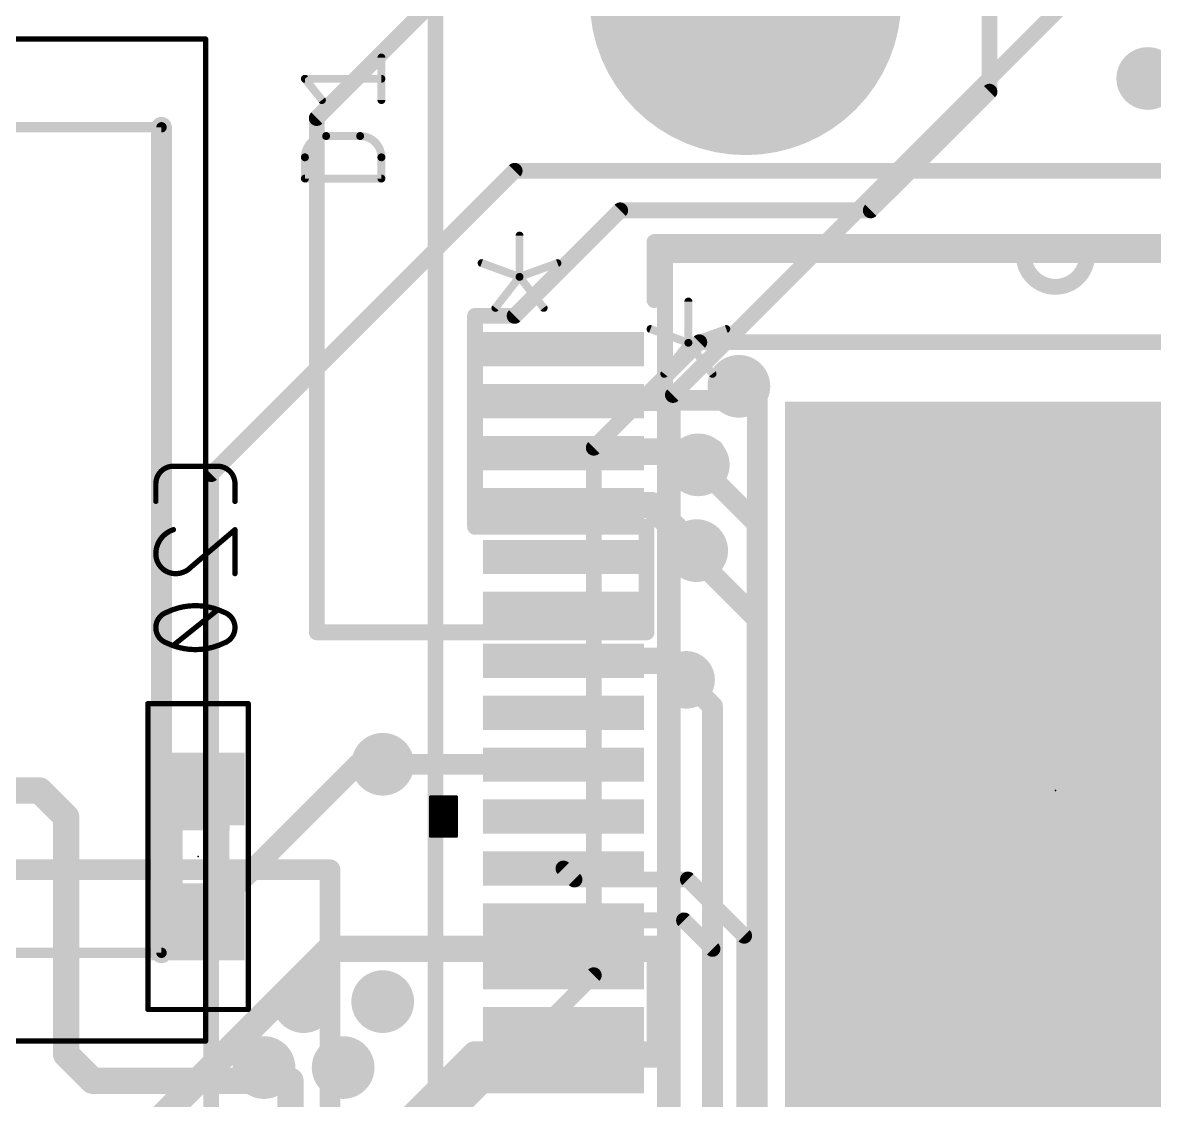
# Model space of a CAD drawing. Extents: x -2.4 to 71.8, y -0.8 to 95.3.
# Drawn here: x 6.82 to 17.72, y 28.39 to 38.77 of the extents above; entities that cross this region are included whole.
import ezdxf

# ---------------------------------------------------------------- set-up
doc = ezdxf.new("R2010")
doc.units = 0
for name, color, linetype in [('1', 12, 'CONTINUOUS'), ('15', 30, 'CONTINUOUS'), ('16', 132, 'CONTINUOUS'), ('17', 110, 'CONTINUOUS'), ('18', 110, 'CONTINUOUS'), ('2', 41, 'CONTINUOUS'), ('21', 253, 'CONTINUOUS'), ('23', 53, 'CONTINUOUS'), ('24', 53, 'CONTINUOUS'), ('25', 253, 'CONTINUOUS'), ('26', 253, 'CONTINUOUS'), ('40', 132, 'CONTINUOUS'), ('51', 253, 'CONTINUOUS'), ('52', 253, 'CONTINUOUS')]:
    doc.layers.add(name, color=color, linetype=linetype)

# ---------------------------------------------------------------- blocks, each defined once
blk = doc.blocks.new('RECT')
blk.add_solid([(-0.5, -0.5), (0.5, -0.5), (-0.5, 0.5), (0.5, 0.5)])
blk = doc.blocks.new('ROUNDP')
at = {"const_width": 0.5}
blk.add_lwpolyline([(0, -0.25, 1), (0, 0.25, 1), (0, -0.25)], format="xyb", dxfattribs=at)
blk = doc.blocks.new('ROUNDV')
at = {"const_width": 0.5}
blk.add_lwpolyline([(0, -0.25, 1), (0, 0.25, 1), (0, -0.25)], format="xyb", dxfattribs=at)

msp = doc.modelspace()

# ---------------------------------------------------------------- linework, layer by layer
at = {"layer": '1'}
for points, const_width in [([(9.652, 37.846), (12.954, 41.148)], 0.1524), ([(16.129, 39.878), (16.129, 38.1)], 0.1524), ([(16.129, 38.1), (14.986, 36.957)], 0.1524), ([(9.652, 32.893), (9.652, 37.846)], 0.1524), ([(12.573, 36.957), (11.557, 35.941)], 0.1524), ([(14.986, 36.957), (12.573, 36.957)], 0.1524), ([(11.557, 35.941), (11.176, 35.941)], 0.1524), ([(11.176, 35.941), (11.176, 33.909)], 0.1524), ([(13.589, 35.1358), (13.716, 35.2628)], 0.2), ([(12.0269, 35.119), (12.0314, 35.1235)], 0.254), ([(12.0314, 35.1235), (13.5894, 35.1278)], 0.2), ([(13.5894, 35.1278), (13.589, 35.1358)], 0.2), ([(12.69, 34.6333), (12.7043, 34.619)], 0.254), ([(13.452, 34.6333), (12.69, 34.6333)], 0.254), ([(13.452, 34.6333), (13.325, 34.5063)], 0.254), ([(12.0269, 34.619), (12.7043, 34.619)], 0.254), ([(12.0269, 34.119), (12.871, 34.119)], 0.254), ([(13.3096, 33.6804), (12.871, 34.119)], 0.254), ([(11.176, 33.909), (12.827, 33.909)], 0.1524), ([(12.827, 33.909), (12.827, 32.893)], 0.1524), ([(12.827, 32.893), (9.652, 32.893)], 0.1524), ([(12.0269, 32.619), (13.0248, 32.619)], 0.254), ([(13.0248, 32.619), (13.208, 32.4358)], 0.254), ([(10.287, 31.623), (12.0229, 31.623)], 0.2), ([(12.0229, 31.623), (12.0269, 31.619)], 0.2), ([(6.985, 31.369), (3.556, 31.369)], 0.254), ([(7.239, 31.115), (6.985, 31.369)], 0.254), ([(7.239, 28.829), (7.239, 31.115)], 0.254), ([(12.0269, 30.619), (12.1331, 30.5128)], 0.1524), ([(12.1331, 30.5128), (13.2254, 30.5128)], 0.1524), ([(13.2254, 30.5128), (13.7671, 29.9711)], 0.1524), ([(12.0269, 30.119), (13.188, 30.119)], 0.1524), ([(13.188, 30.119), (13.4622, 29.8448)], 0.1524), ([(9.779, 29.845), (7.112, 27.178)], 0.254), ([(12.954, 29.845), (9.779, 29.845)], 0.254), ([(12.954, 28.829), (12.954, 29.845)], 0.254), ([(13.7671, 29.9711), (13.7671, 26.2379)], 0.1524), ([(13.4622, 29.8448), (13.4622, 26.0096)], 0.1524), ([(7.493, 28.575), (7.239, 28.829)], 0.254), ([(9.525, 27.178), (11.176, 28.829)], 0.254), ([(11.176, 28.829), (12.954, 28.829)], 0.254), ([(9.398, 28.575), (7.493, 28.575)], 0.254), ([(9.398, 25.019), (9.398, 28.575)], 0.254), ([(10.3562, 27.8708), (11.1045, 28.619)], 0.2), ([(11.1045, 28.619), (12.0269, 28.619)], 0.2)]:
    msp.add_lwpolyline(points, dxfattribs=dict(at, const_width=const_width))
for points, const_width in [([(16.0909, 38.1, 1), (16.1671, 38.1)], 0.0762), ([(16.1559, 38.0731, 1), (16.1021, 38.1269)], 0.0762), ([(9.6901, 37.846, 1), (9.6139, 37.846)], 0.0762), ([(9.6251, 37.8729, 1), (9.6789, 37.8191)], 0.0762), ([(12.573, 36.9951, 1), (12.573, 36.9189)], 0.0762), ([(12.5999, 36.9301, 1), (12.5461, 36.9839)], 0.0762), ([(14.9591, 36.9839, 1), (15.0129, 36.9301)], 0.0762), ([(14.986, 36.9189, 1), (14.986, 36.9951)], 0.0762), ([(11.176, 35.9791, 1), (11.176, 35.9029)], 0.0762), ([(11.2141, 35.941, 1), (11.1379, 35.941)], 0.0762), ([(11.5301, 35.9679, 1), (11.5839, 35.9141)], 0.0762), ([(11.557, 35.9029, 1), (11.557, 35.9791)], 0.0762), ([(13.7514, 35.2274, 1), (13.6806, 35.2981)], 0.1), ([(11.982, 35.1639, 1), (12.0718, 35.0741)], 0.127), ([(12.0763, 35.0786, 1), (11.9865, 35.1684)], 0.127), ([(12.0312, 35.1735, 1), (12.0315, 35.0735)], 0.1), ([(13.6389, 35.1385, 1), (13.5391, 35.133)], 0.1), ([(13.5536, 35.1711, 1), (13.6244, 35.1004)], 0.1), ([(13.5896, 35.0778, 1), (13.5893, 35.1778)], 0.1), ([(13.5395, 35.1251, 1), (13.6394, 35.1306)], 0.1), ([(12.7349, 34.6782, 1), (12.6451, 34.5884)], 0.127), ([(12.69, 34.6968, 1), (12.69, 34.5698)], 0.127), ([(13.4969, 34.5884, 1), (13.4071, 34.6782)], 0.127), ([(13.452, 34.5698, 1), (13.452, 34.6968)], 0.127), ([(12.0269, 34.6825, 1), (12.0269, 34.5555)], 0.127), ([(12.6594, 34.5741, 1), (12.7492, 34.6639)], 0.127), ([(12.7043, 34.5555, 1), (12.7043, 34.6825)], 0.127), ([(13.2801, 34.5512, 1), (13.3699, 34.4614)], 0.127), ([(12.0269, 34.1825, 1), (12.0269, 34.0555)], 0.127), ([(12.9159, 34.1639, 1), (12.8261, 34.0741)], 0.127), ([(12.871, 34.0555, 1), (12.871, 34.1825)], 0.127), ([(11.176, 33.9471, 1), (11.176, 33.8709)], 0.0762), ([(11.1379, 33.909, 1), (11.2141, 33.909)], 0.0762), ([(12.8651, 33.909, 1), (12.7889, 33.909)], 0.0762), ([(12.827, 33.8709, 1), (12.827, 33.9471)], 0.0762), ([(13.2647, 33.6355, 1), (13.3545, 33.7253)], 0.127), ([(9.652, 32.9311, 1), (9.652, 32.8549)], 0.0762), ([(9.6139, 32.893, 1), (9.6901, 32.893)], 0.0762), ([(12.7889, 32.893, 1), (12.8651, 32.893)], 0.0762), ([(12.827, 32.8549, 1), (12.827, 32.9311)], 0.0762), ([(12.0269, 32.6825, 1), (12.0269, 32.5555)], 0.127), ([(13.0697, 32.6639, 1), (12.9799, 32.5741)], 0.127), ([(13.0248, 32.5555, 1), (13.0248, 32.6825)], 0.127), ([(13.1631, 32.3909, 1), (13.2529, 32.4807)], 0.127), ([(10.287, 31.673, 1), (10.287, 31.573)], 0.1), ([(12.0583, 31.6584, 1), (11.9875, 31.5876)], 0.1), ([(12.0229, 31.573, 1), (12.0229, 31.673)], 0.1), ([(11.9915, 31.5836, 1), (12.0623, 31.6544)], 0.1), ([(7.0299, 31.4139, 1), (6.9401, 31.3241)], 0.127), ([(6.985, 31.3055, 1), (6.985, 31.4325)], 0.127), ([(7.3025, 31.115, 1), (7.1755, 31.115)], 0.127), ([(7.1941, 31.0701, 1), (7.2839, 31.1599)], 0.127), ([(12.0538, 30.6459, 1), (12, 30.5921)], 0.0762), ([(12.1331, 30.5509, 1), (12.1331, 30.4747)], 0.0762), ([(12.1062, 30.4859, 1), (12.16, 30.5397)], 0.0762), ([(13.2523, 30.5397, 1), (13.1985, 30.4859)], 0.0762), ([(13.2254, 30.4747, 1), (13.2254, 30.5509)], 0.0762), ([(12.0269, 30.1571, 1), (12.0269, 30.0809)], 0.0762), ([(13.2149, 30.1459, 1), (13.1611, 30.0921)], 0.0762), ([(13.188, 30.0809, 1), (13.188, 30.1571)], 0.0762), ([(9.779, 29.9085, 1), (9.779, 29.7815)], 0.127), ([(9.8239, 29.8001, 1), (9.7341, 29.8899)], 0.127), ([(13.0175, 29.845, 1), (12.8905, 29.845)], 0.127), ([(12.954, 29.7815, 1), (12.954, 29.9085)], 0.127), ([(13.8052, 29.9711, 1), (13.729, 29.9711)], 0.0762), ([(13.7402, 29.9442, 1), (13.794, 29.998)], 0.0762), ([(13.5003, 29.8448, 1), (13.4241, 29.8448)], 0.0762), ([(13.4353, 29.8179, 1), (13.4891, 29.8717)], 0.0762), ([(7.2839, 28.8739, 1), (7.1941, 28.7841)], 0.127), ([(7.1755, 28.829, 1), (7.3025, 28.829)], 0.127), ([(11.176, 28.8925, 1), (11.176, 28.7655)], 0.127), ([(11.2209, 28.7841, 1), (11.1311, 28.8739)], 0.127), ([(12.8905, 28.829, 1), (13.0175, 28.829)], 0.127), ([(12.954, 28.7655, 1), (12.954, 28.8925)], 0.127), ([(7.493, 28.6385, 1), (7.493, 28.5115)], 0.127), ([(7.4481, 28.5301, 1), (7.5379, 28.6199)], 0.127), ([(9.4615, 28.575, 1), (9.3345, 28.575)], 0.127), ([(9.398, 28.5115, 1), (9.398, 28.6385)], 0.127), ([(11.1045, 28.669, 1), (11.1045, 28.569)], 0.1), ([(11.1398, 28.5836, 1), (11.0691, 28.6544)], 0.1), ([(12.0269, 28.569, 1), (12.0269, 28.669)], 0.1)]:
    msp.add_lwpolyline(points, format="xyb", dxfattribs=dict(at, const_width=const_width))
at = {"layer": '15'}
for points, const_width in [([(11.557, 37.338), (8.636, 34.417)], 0.1524), ([(25.4, 37.338), (11.557, 37.338)], 0.1524), ([(12.319, 34.671), (13.335, 35.687)], 0.1524), ([(13.335, 35.687), (19.05, 35.687)], 0.1524), ([(13.7906, 35.1881), (13.716, 35.2628)], 0.2), ([(13.8938, 35.1881), (13.7906, 35.1881)], 0.2), ([(13.8938, 35.1881), (13.8938, 27.4828)], 0.2), ([(12.319, 29.591), (12.319, 34.671)], 0.1524), ([(8.636, 34.417), (8.636, 27.051)], 0.1524), ([(9.779, 27.051), (12.319, 29.591)], 0.1524)]:
    msp.add_lwpolyline(points, dxfattribs=dict(at, const_width=const_width))
for points, const_width in [([(11.557, 37.3761, 1), (11.557, 37.2999)], 0.0762), ([(11.5839, 37.3111, 1), (11.5301, 37.3649)], 0.0762), ([(13.335, 35.7251, 1), (13.335, 35.6489)], 0.0762), ([(13.3619, 35.6601, 1), (13.3081, 35.7139)], 0.0762), ([(13.7514, 35.2981, 1), (13.6806, 35.2274)], 0.1), ([(13.7906, 35.2381, 1), (13.7906, 35.1381)], 0.1), ([(13.7553, 35.1528, 1), (13.826, 35.2235)], 0.1), ([(13.9438, 35.1881, 1), (13.8438, 35.1881)], 0.1), ([(13.8938, 35.1381, 1), (13.8938, 35.2381)], 0.1), ([(12.3571, 34.671, 1), (12.2809, 34.671)], 0.0762), ([(12.2921, 34.6979, 1), (12.3459, 34.6441)], 0.0762), ([(8.6741, 34.417, 1), (8.5979, 34.417)], 0.0762), ([(8.6091, 34.4439, 1), (8.6629, 34.3901)], 0.0762), ([(12.3459, 29.5641, 1), (12.2921, 29.6179)], 0.0762), ([(12.2809, 29.591, 1), (12.3571, 29.591)], 0.0762)]:
    msp.add_lwpolyline(points, format="xyb", dxfattribs=dict(at, const_width=const_width))
at = {"layer": '16', "const_width": 0.2}
for points in [[(13.3096, 33.6804), (13.3096, 33.6038)], [(13.8915, 33.0219), (13.3096, 33.6038)], [(13.8915, 33.0219), (13.8915, 27.477)], [(13.208, 32.4358), (13.462, 32.1818)], [(13.462, 32.1818), (13.462, 27.178)], [(8.509, 30.084), (10.048, 31.623)], [(10.048, 31.623), (10.287, 31.623)], [(9.779, 30.607), (6.604, 30.607)], [(9.779, 22.987), (9.779, 30.607)]]:
    msp.add_lwpolyline(points, dxfattribs=at)
at = {"layer": '16', "const_width": 0.1}
for points in [[(13.3596, 33.6804, 1), (13.2596, 33.6804)], [(13.345, 33.6392, 1), (13.2742, 33.5685)], [(13.2596, 33.6038, 1), (13.3596, 33.6038)], [(13.9415, 33.0219, 1), (13.8415, 33.0219)], [(13.8561, 32.9866, 1), (13.9269, 33.0573)], [(13.2434, 32.4712, 1), (13.1726, 32.4004)], [(13.512, 32.1818, 1), (13.412, 32.1818)], [(13.4266, 32.1464, 1), (13.4974, 32.2172)], [(10.048, 31.673, 1), (10.048, 31.573)], [(10.0834, 31.5876, 1), (10.0126, 31.6584)], [(10.287, 31.573, 1), (10.287, 31.673)], [(9.829, 30.607, 1), (9.729, 30.607)], [(9.779, 30.557, 1), (9.779, 30.657)], [(8.4736, 30.1194, 1), (8.5444, 30.0486)]]:
    msp.add_lwpolyline(points, format="xyb", dxfattribs=at)
at = {"layer": '2'}
for points, const_width in [([(10.795, 25.273), (10.795, 46.228)], 0.1524), ([(17.145, 39.243), (13.081, 35.179)], 0.1524), ([(13.081, 35.179), (13.081, 25.273)], 0.1524), ([(13.325, 34.5063), (13.8915, 33.9398)], 0.2), ([(13.8915, 33.9398), (13.8915, 27.4851)], 0.2)]:
    msp.add_lwpolyline(points, dxfattribs=dict(at, const_width=const_width))
for points, const_width in [([(13.1191, 35.179, 1), (13.0429, 35.179)], 0.0762), ([(13.0541, 35.2059, 1), (13.1079, 35.1521)], 0.0762), ([(13.3604, 34.5416, 1), (13.2896, 34.4709)], 0.1), ([(13.9415, 33.9398, 1), (13.8415, 33.9398)], 0.1), ([(13.8561, 33.9044, 1), (13.9269, 33.9751)], 0.1)]:
    msp.add_lwpolyline(points, format="xyb", dxfattribs=dict(at, const_width=const_width))
at = {"layer": '21'}
for points, const_width in [([(8.157, 29.807), (8.157, 37.757)], 0.2), ([(11.6043, 36.7143), (11.6043, 36.3164)], 0.0762), ([(20.6248, 36.6522), (12.9032, 36.6522)], 0.1524), ([(12.9032, 36.6522), (12.9032, 36.0934)], 0.1524), ([(11.6043, 36.3164), (11.2395, 36.449)], 0.0762), ([(11.6043, 36.3164), (11.969, 36.449)], 0.0762), ([(11.3721, 36.0179), (11.6043, 36.3164)], 0.0762), ([(11.6043, 36.3164), (11.8364, 36.0179)], 0.0762), ([(10.7442, 31.3095), (10.7442, 30.9285)], 0.0254), ([(10.9982, 31.3095), (10.7442, 31.3095)], 0.0254), ([(10.7442, 31.2928), (10.9982, 31.2928)], 0.0254), ([(10.7442, 31.2674), (10.9982, 31.2674)], 0.0254), ([(10.9982, 30.9285), (10.9982, 31.3095)], 0.0254), ([(10.7442, 31.242), (10.9982, 31.242)], 0.0254), ([(10.7442, 31.2166), (10.9982, 31.2166)], 0.0254), ([(10.7442, 31.1912), (10.9982, 31.1912)], 0.0254), ([(10.7442, 31.1658), (10.9982, 31.1658)], 0.0254), ([(10.7442, 31.1404), (10.9982, 31.1404)], 0.0254), ([(10.7442, 31.115), (10.9982, 31.115)], 0.0254), ([(10.7442, 31.0896), (10.9982, 31.0896)], 0.0254), ([(10.7442, 31.0642), (10.9982, 31.0642)], 0.0254), ([(10.7442, 31.0388), (10.9982, 31.0388)], 0.0254), ([(10.7442, 31.0134), (10.9982, 31.0134)], 0.0254), ([(10.7442, 30.988), (10.9982, 30.988)], 0.0254), ([(10.7442, 30.9626), (10.9982, 30.9626)], 0.0254), ([(10.7442, 30.9372), (10.9982, 30.9372)], 0.0254), ([(10.7442, 30.9285), (10.9982, 30.9285)], 0.0254)]:
    msp.add_lwpolyline(points, dxfattribs=dict(at, const_width=const_width))
for points, const_width in [([(8.207, 37.757, 1), (8.107, 37.757)], 0.1), ([(11.6233, 36.7143, 1), (11.5852, 36.7143)], 0.0381), ([(12.9032, 36.6903, 1), (12.9032, 36.6141)], 0.0762), ([(12.9413, 36.6522, 1), (12.8651, 36.6522)], 0.0762), ([(11.246, 36.4669, 1), (11.233, 36.4311)], 0.0381), ([(11.9756, 36.4311, 1), (11.9625, 36.4669)], 0.0381), ([(11.6193, 36.328, 1), (11.5892, 36.3047)], 0.0381), ([(11.5978, 36.3343, 1), (11.6108, 36.2985)], 0.0381), ([(11.5852, 36.3164, 1), (11.6233, 36.3164)], 0.0381), ([(11.6193, 36.3047, 1), (11.5892, 36.328)], 0.0381), ([(11.5978, 36.2985, 1), (11.6108, 36.3343)], 0.0381), ([(12.8651, 36.0934, 1), (12.9413, 36.0934)], 0.0762), ([(11.3571, 36.0296, 1), (11.3872, 36.0062)], 0.0381), ([(11.8214, 36.0062, 1), (11.8514, 36.0296)], 0.0381), ([(10.7442, 31.3159, 1), (10.7442, 31.3031)], 0.0127), ([(10.7442, 31.2992, 1), (10.7442, 31.2864)], 0.0127), ([(10.7442, 31.2738, 1), (10.7442, 31.2611)], 0.0127), ([(10.7506, 31.3095, 1), (10.7379, 31.3095)], 0.0127), ([(11.0046, 31.3095, 1), (10.9919, 31.3095)], 0.0127), ([(10.9982, 31.3031, 1), (10.9982, 31.3159)], 0.0127), ([(10.9982, 31.2864, 1), (10.9982, 31.2992)], 0.0127), ([(10.9982, 31.2611, 1), (10.9982, 31.2738)], 0.0127), ([(10.7442, 31.2484, 1), (10.7442, 31.2356)], 0.0127), ([(10.7442, 31.223, 1), (10.7442, 31.2103)], 0.0127), ([(10.7442, 31.1976, 1), (10.7442, 31.1849)], 0.0127), ([(10.7442, 31.1722, 1), (10.7442, 31.1594)], 0.0127), ([(10.9982, 31.2356, 1), (10.9982, 31.2484)], 0.0127), ([(10.9982, 31.2103, 1), (10.9982, 31.223)], 0.0127), ([(10.9982, 31.1849, 1), (10.9982, 31.1976)], 0.0127), ([(10.9982, 31.1594, 1), (10.9982, 31.1722)], 0.0127), ([(10.7442, 31.1468, 1), (10.7442, 31.1341)], 0.0127), ([(10.7442, 31.1214, 1), (10.7442, 31.1087)], 0.0127), ([(10.7442, 31.096, 1), (10.7442, 31.0832)], 0.0127), ([(10.7442, 31.0706, 1), (10.7442, 31.0579)], 0.0127), ([(10.9982, 31.1341, 1), (10.9982, 31.1468)], 0.0127), ([(10.9982, 31.1087, 1), (10.9982, 31.1214)], 0.0127), ([(10.9982, 31.0832, 1), (10.9982, 31.096)], 0.0127), ([(10.9982, 31.0579, 1), (10.9982, 31.0706)], 0.0127), ([(10.7442, 31.0452, 1), (10.7442, 31.0325)], 0.0127), ([(10.7442, 31.0198, 1), (10.7442, 31.007)], 0.0127), ([(10.7442, 30.9944, 1), (10.7442, 30.9817)], 0.0127), ([(10.7442, 30.969, 1), (10.7442, 30.9563)], 0.0127), ([(10.7442, 30.9436, 1), (10.7442, 30.9308)], 0.0127), ([(10.9982, 31.0325, 1), (10.9982, 31.0452)], 0.0127), ([(10.9982, 31.007, 1), (10.9982, 31.0198)], 0.0127), ([(10.9982, 30.9817, 1), (10.9982, 30.9944)], 0.0127), ([(10.9982, 30.9563, 1), (10.9982, 30.969)], 0.0127), ([(10.9982, 30.9308, 1), (10.9982, 30.9436)], 0.0127), ([(10.7442, 30.9349, 1), (10.7442, 30.9222)], 0.0127), ([(10.7379, 30.9285, 1), (10.7506, 30.9285)], 0.0127), ([(10.9919, 30.9285, 1), (11.0046, 30.9285)], 0.0127), ([(10.9982, 30.9222, 1), (10.9982, 30.9349)], 0.0127), ([(8.107, 29.807, 1), (8.207, 29.807)], 0.1)]:
    msp.add_lwpolyline(points, format="xyb", dxfattribs=dict(at, const_width=const_width))
at = {"layer": '23'}
msp.add_point((16.764, 31.369), dxfattribs=at)
at = {"layer": '24'}
msp.add_point((8.509, 30.734), dxfattribs=at)
at = {"layer": '25', "const_width": 0.0762}
for points in [[(10.2743, 38.0193), (10.2743, 38.4286)], [(9.7014, 38.0193), (9.5377, 38.224)], [(9.5377, 38.224), (10.2743, 38.224)], [(9.7423, 37.6727), (10.0697, 37.6727)], [(9.5377, 37.2634), (9.5377, 37.468)], [(10.2743, 37.468), (10.2743, 37.2634)], [(10.2743, 37.2634), (9.5377, 37.2634)]]:
    msp.add_lwpolyline(points, dxfattribs=at)
at = {"layer": '25'}
for points, const_width in [([(10.2934, 38.4286, 1), (10.2553, 38.4286)], 0.0381), ([(9.5526, 38.2359, 1), (9.5228, 38.212)], 0.0381), ([(9.5377, 38.243, 1), (9.5377, 38.2049)], 0.0381), ([(10.2743, 38.2049, 1), (10.2743, 38.243)], 0.0381), ([(9.6865, 38.0074, 1), (9.7163, 38.0312)], 0.0381), ([(10.2553, 38.0193, 1), (10.2934, 38.0193)], 0.0381), ([(9.7423, 37.6727, 0.4142), (9.5377, 37.468)], 0.0762), ([(9.7423, 37.6917, 1), (9.7423, 37.6536)], 0.0381), ([(9.7423, 37.6536, 1), (9.7423, 37.6917)], 0.0381), ([(10.2743, 37.468, 0.4142), (10.0697, 37.6727)], 0.0762), ([(10.0697, 37.6917, 1), (10.0697, 37.6536)], 0.0381), ([(10.0697, 37.6536, 1), (10.0697, 37.6917)], 0.0381), ([(9.5568, 37.468, 1), (9.5187, 37.468)], 0.0381), ([(9.5187, 37.468, 1), (9.5568, 37.468)], 0.0381), ([(10.2934, 37.468, 1), (10.2553, 37.468)], 0.0381), ([(10.2553, 37.468, 1), (10.2933, 37.468)], 0.0381), ([(9.5377, 37.2825, 1), (9.5377, 37.2444)], 0.0381), ([(9.5187, 37.2634, 1), (9.5568, 37.2634)], 0.0381), ([(10.2553, 37.2634, 1), (10.2934, 37.2634)], 0.0381), ([(10.2743, 37.2444, 1), (10.2743, 37.2825)], 0.0381)]:
    msp.add_lwpolyline(points, format="xyb", dxfattribs=dict(at, const_width=const_width))
at = {"layer": '26'}
for points, const_width in [([(8.2719, 34.4932, 0.4142), (8.1026, 34.3239)], 0.0508), ([(8.2719, 34.5059, 1), (8.2719, 34.4805)], 0.0254), ([(8.2719, 34.4805, 1), (8.2719, 34.5059)], 0.0254), ([(8.8646, 34.3239, 0.4142), (8.6953, 34.4932)], 0.0508), ([(8.6953, 34.5059, 1), (8.6953, 34.4805)], 0.0254), ([(8.6953, 34.4805, 1), (8.6953, 34.5059)], 0.0254), ([(8.1153, 34.3239, 1), (8.0899, 34.3239)], 0.0254), ([(8.0899, 34.3239, 1), (8.1153, 34.3239)], 0.0254), ([(8.8773, 34.3239, 1), (8.8519, 34.3239)], 0.0254), ([(8.8519, 34.3239, 1), (8.8773, 34.3239)], 0.0254), ([(8.0899, 34.1545, 1), (8.1153, 34.1545)], 0.0254), ([(8.8519, 34.1545, 1), (8.8773, 34.1545)], 0.0254), ([(8.2719, 33.8817, 0.3252), (8.1026, 33.6489)], 0.0508), ([(8.2758, 33.8696, 1), (8.268, 33.8938)], 0.0254), ([(8.8773, 33.8817, 1), (8.8519, 33.8817)], 0.0254), ([(8.8728, 33.872, 1), (8.8564, 33.8914)], 0.0254), ([(8.1026, 33.6489, 0.4142), (8.2931, 33.4584)], 0.0508), ([(8.1153, 33.6489, 1), (8.0899, 33.6489)], 0.0254), ([(8.0899, 33.6489, 1), (8.1153, 33.6489)], 0.0254), ([(8.2931, 33.4584, 0.2053), (8.4413, 33.5219)], 0.0508), ([(8.2931, 33.4711, 1), (8.2931, 33.4457)], 0.0254), ([(8.2931, 33.4457, 1), (8.2931, 33.4711)], 0.0254), ([(8.433, 33.5316, 1), (8.4495, 33.5122)], 0.0254), ([(8.4505, 33.5131, 1), (8.4321, 33.5306)], 0.0254), ([(8.8519, 33.4584, 1), (8.8773, 33.4584)], 0.0254), ([(8.4836, 33.1502, 0.1139), (8.2084, 33.0867)], 0.0508), ([(8.7588, 33.0867, 0.1139), (8.4836, 33.1502)], 0.0508), ([(8.4836, 33.1629, 1), (8.4836, 33.1375)], 0.0254), ([(8.4836, 33.1375, 1), (8.4836, 33.1629)], 0.0254), ([(8.7032, 33.0979, 1), (8.6873, 33.1178)], 0.0254), ([(8.2084, 33.0867, 0.3205), (8.1026, 32.9385)], 0.0508), ([(8.2029, 33.0981, 1), (8.214, 33.0753)], 0.0254), ([(8.2126, 33.0747, 1), (8.2043, 33.0987)], 0.0254), ([(8.8646, 32.9385, 0.3205), (8.7588, 33.0867)], 0.0508), ([(8.7629, 33.0987, 1), (8.7546, 33.0747)], 0.0254), ([(8.7532, 33.0753, 1), (8.7643, 33.0981)], 0.0254), ([(8.1026, 32.9385, 0.3205), (8.2084, 32.7904)], 0.0508), ([(8.1153, 32.9385, 1), (8.0899, 32.9385)], 0.0254), ([(8.0899, 32.9385, 1), (8.1153, 32.9385)], 0.0254), ([(8.7588, 32.7904, 0.3205), (8.8646, 32.9385)], 0.0508), ([(8.8773, 32.9385, 1), (8.8519, 32.9385)], 0.0254), ([(8.8519, 32.9385, 1), (8.8773, 32.9385)], 0.0254), ([(8.2084, 32.7904, 0.1139), (8.4836, 32.7269)], 0.0508), ([(8.214, 32.8018, 1), (8.2029, 32.7789)], 0.0254), ([(8.2043, 32.7783, 1), (8.2126, 32.8024)], 0.0254), ([(8.4836, 32.7269, 0.1139), (8.7588, 32.7904)], 0.0508), ([(8.7546, 32.8024, 1), (8.7629, 32.7783)], 0.0254), ([(8.7643, 32.7789, 1), (8.7532, 32.8018)], 0.0254), ([(8.264, 32.7791, 1), (8.2799, 32.7593)], 0.0254), ([(8.4836, 32.7396, 1), (8.4836, 32.7142)], 0.0254), ([(8.4836, 32.7142, 1), (8.4836, 32.7396)], 0.0254)]:
    msp.add_lwpolyline(points, format="xyb", dxfattribs=dict(at, const_width=const_width))
at = {"layer": '26', "const_width": 0.0508}
for points in [[(8.6953, 34.4932), (8.2719, 34.4932)], [(8.1026, 34.3239), (8.1026, 34.1545)], [(8.8646, 34.1545), (8.8646, 34.3239)], [(8.4413, 33.5219), (8.8646, 33.8817)], [(8.8646, 33.8817), (8.8646, 33.4584)], [(8.6953, 33.1079), (8.2719, 32.7692)]]:
    msp.add_lwpolyline(points, dxfattribs=at)
at = {"layer": '40', "const_width": 0.0508}
for points in [[(8.026, 32.207), (8.026, 29.261)], [(8.992, 32.207), (8.026, 32.207)], [(8.992, 29.261), (8.992, 32.207)], [(8.026, 29.261), (8.992, 29.261)]]:
    msp.add_lwpolyline(points, dxfattribs=at)
at = {"layer": '40', "const_width": 0.0254}
for points in [[(8.0387, 32.207, 1), (8.0133, 32.207)], [(8.026, 32.2197, 1), (8.026, 32.1943)], [(9.0047, 32.207, 1), (8.9793, 32.207)], [(8.992, 32.1943, 1), (8.992, 32.2197)], [(8.026, 29.2737, 1), (8.026, 29.2483)], [(8.0133, 29.261, 1), (8.0387, 29.261)], [(8.9793, 29.261, 1), (9.0047, 29.261)], [(8.992, 29.2483, 1), (8.992, 29.2737)]]:
    msp.add_lwpolyline(points, format="xyb", dxfattribs=at)
at = {"layer": '51'}
for points, const_width in [([(1.832, 38.607), (8.582, 38.607)], 0.05), ([(8.582, 38.607), (8.582, 28.957)], 0.05), ([(2.257, 37.757), (8.157, 37.757)], 0.1), ([(8.157, 37.757), (8.157, 29.807)], 0.1), ([(16.4592, 36.5252), (13.0048, 36.5252)], 0.1524), ([(13.0048, 36.5252), (13.0048, 26.2128)], 0.1524), ([(17.0688, 36.5252), (16.4592, 36.5252)], 0.1524), ([(20.5232, 36.5252), (17.0688, 36.5252)], 0.1524), ([(13.2299, 36.0793), (13.2299, 35.6814)], 0.0762), ([(13.2299, 35.6814), (12.8651, 35.814)], 0.0762), ([(13.0048, 35.4584), (13.0048, 35.7886)], 0.1524), ([(13.2299, 35.6814), (13.5946, 35.814)], 0.0762), ([(12.9977, 35.3829), (13.2299, 35.6814)], 0.0762), ([(13.2299, 35.6814), (13.462, 35.3829)], 0.0762), ([(13.0048, 34.9504), (13.0048, 35.2806)], 0.1524), ([(13.0048, 34.4424), (13.0048, 34.7726)], 0.1524), ([(13.0048, 33.9598), (13.0048, 34.29)], 0.1524), ([(13.0048, 33.4518), (13.0048, 33.782)], 0.1524), ([(13.0048, 32.9438), (13.0048, 33.274)], 0.1524), ([(13.0048, 32.4612), (13.0048, 32.7914)], 0.1524), ([(13.0048, 31.9532), (13.0048, 32.2834)], 0.1524), ([(13.0048, 31.4452), (13.0048, 31.7754)], 0.1524), ([(13.0048, 30.9626), (13.0048, 31.2928)], 0.1524), ([(13.0048, 30.4546), (13.0048, 30.7848)], 0.1524), ([(13.0048, 29.9466), (13.0048, 30.2768)], 0.1524), ([(8.157, 29.807), (3.332, 29.807)], 0.1), ([(13.0048, 29.464), (13.0048, 29.7942)], 0.1524), ([(13.0048, 28.956), (13.0048, 29.2862)], 0.1524), ([(8.582, 28.957), (1.832, 28.957)], 0.05), ([(13.0048, 28.448), (13.0048, 28.7782)], 0.1524)]:
    msp.add_lwpolyline(points, dxfattribs=dict(at, const_width=const_width))
for points, const_width in [([(8.5945, 38.607, 1), (8.5695, 38.607)], 0.025), ([(8.582, 38.5945, 1), (8.582, 38.6195)], 0.025), ([(8.182, 37.757, 1), (8.132, 37.757)], 0.05), ([(8.157, 37.732, 1), (8.157, 37.782)], 0.05), ([(13.0048, 36.5633, 1), (13.0048, 36.4871)], 0.0762), ([(13.0429, 36.5252, 1), (12.9667, 36.5252)], 0.0762), ([(16.4592, 36.5633, 1), (16.4592, 36.4871)], 0.0762), ([(16.4592, 36.5252, 1), (17.0688, 36.5252)], 0.1524), ([(16.4973, 36.5252, 1), (16.4211, 36.5252)], 0.0762), ([(16.4592, 36.4871, 1), (16.4592, 36.5633)], 0.0762), ([(17.0688, 36.5633, 1), (17.0688, 36.4871)], 0.0762), ([(17.1069, 36.5252, 1), (17.0307, 36.5252)], 0.0762), ([(17.0688, 36.4871, 1), (17.0688, 36.5633)], 0.0762), ([(13.2489, 36.0793, 1), (13.2108, 36.0793)], 0.0381), ([(12.8716, 35.8319, 1), (12.8586, 35.7961)], 0.0381), ([(13.0429, 35.7886, 1), (12.9667, 35.7886)], 0.0762), ([(13.6012, 35.7961, 1), (13.5881, 35.8319)], 0.0381), ([(13.2449, 35.693, 1), (13.2148, 35.6697)], 0.0381), ([(13.2234, 35.6993, 1), (13.2364, 35.6635)], 0.0381), ([(13.2108, 35.6814, 1), (13.2489, 35.6814)], 0.0381), ([(13.2449, 35.6697, 1), (13.2148, 35.693)], 0.0381), ([(13.2234, 35.6635, 1), (13.2364, 35.6993)], 0.0381), ([(12.9667, 35.4584, 1), (13.0429, 35.4584)], 0.0762), ([(12.9827, 35.3946, 1), (13.0128, 35.3712)], 0.0381), ([(13.447, 35.3712, 1), (13.477, 35.3946)], 0.0381), ([(13.0429, 35.2806, 1), (12.9667, 35.2806)], 0.0762), ([(12.9667, 34.9504, 1), (13.0429, 34.9504)], 0.0762), ([(13.0429, 34.7726, 1), (12.9667, 34.7726)], 0.0762), ([(12.9667, 34.4424, 1), (13.0429, 34.4424)], 0.0762), ([(13.0429, 34.29, 1), (12.9667, 34.29)], 0.0762), ([(12.9667, 33.9598, 1), (13.0429, 33.9598)], 0.0762), ([(13.0429, 33.782, 1), (12.9667, 33.782)], 0.0762), ([(12.9667, 33.4518, 1), (13.0429, 33.4518)], 0.0762), ([(13.0429, 33.274, 1), (12.9667, 33.274)], 0.0762), ([(12.9667, 32.9438, 1), (13.0429, 32.9438)], 0.0762), ([(13.0429, 32.7914, 1), (12.9667, 32.7914)], 0.0762), ([(12.9667, 32.4612, 1), (13.0429, 32.4612)], 0.0762), ([(13.0429, 32.2834, 1), (12.9667, 32.2834)], 0.0762), ([(12.9667, 31.9532, 1), (13.0429, 31.9532)], 0.0762), ([(13.0429, 31.7754, 1), (12.9667, 31.7754)], 0.0762), ([(12.9667, 31.4452, 1), (13.0429, 31.4452)], 0.0762), ([(13.0429, 31.2928, 1), (12.9667, 31.2928)], 0.0762), ([(12.9667, 30.9626, 1), (13.0429, 30.9626)], 0.0762), ([(13.0429, 30.7848, 1), (12.9667, 30.7848)], 0.0762), ([(12.9667, 30.4546, 1), (13.0429, 30.4546)], 0.0762), ([(13.0429, 30.2768, 1), (12.9667, 30.2768)], 0.0762), ([(12.9667, 29.9466, 1), (13.0429, 29.9466)], 0.0762), ([(8.157, 29.782, 1), (8.157, 29.832)], 0.05), ([(13.0429, 29.7942, 1), (12.9667, 29.7942)], 0.0762), ([(8.132, 29.807, 1), (8.182, 29.807)], 0.05), ([(12.9667, 29.464, 1), (13.0429, 29.464)], 0.0762), ([(13.0429, 29.2862, 1), (12.9667, 29.2862)], 0.0762), ([(12.9667, 28.956, 1), (13.0429, 28.956)], 0.0762), ([(8.5695, 28.957, 1), (8.5945, 28.957)], 0.025), ([(8.582, 28.9445, 1), (8.582, 28.9695)], 0.025), ([(13.0429, 28.7782, 1), (12.9667, 28.7782)], 0.0762), ([(12.9667, 28.448, 1), (13.0429, 28.448)], 0.0762)]:
    msp.add_lwpolyline(points, format="xyb", dxfattribs=dict(at, const_width=const_width))
at = {"layer": '52', "const_width": 0.1524}
for points in [[(8.285, 30.979), (8.285, 30.489)], [(8.733, 30.489), (8.733, 30.979)]]:
    msp.add_lwpolyline(points, dxfattribs=at)
at = {"layer": '52', "const_width": 0.0762}
for points in [[(8.3231, 30.979, 1), (8.2469, 30.979)], [(8.7711, 30.979, 1), (8.6949, 30.979)], [(8.2469, 30.489, 1), (8.3231, 30.489)], [(8.6949, 30.489, 1), (8.7711, 30.489)]]:
    msp.add_lwpolyline(points, format="xyb", dxfattribs=at)

# ---------------------------------------------------------------- block references
at = {"layer": '1'}
for p, xscale, yscale in [((12.0269, 35.619), 1.5494, 0.3302), ((12.0269, 35.119), 1.5494, 0.3302), ((16.764, 31.369), 5.207, 7.493), ((12.0269, 34.619), 1.5494, 0.3302), ((12.0269, 34.119), 1.5494, 0.3302), ((12.0269, 33.619), 1.5494, 0.3302), ((12.0269, 33.119), 1.5494, 0.3302), ((12.0269, 32.619), 1.5494, 0.3302), ((12.0269, 32.119), 1.5494, 0.3302), ((12.0269, 31.619), 1.5494, 0.3302), ((12.0269, 31.119), 1.5494, 0.3302), ((12.0269, 30.619), 1.5494, 0.3302), ((12.0269, 30.119), 1.5494, 0.3302), ((12.0269, 29.619), 1.5494, 0.3302), ((12.0269, 29.119), 1.5494, 0.3302), ((12.0269, 28.619), 1.5494, 0.3302)]:
    msp.add_blockref('RECT', p, dxfattribs=dict(at, xscale=xscale, yscale=yscale))
at = {"layer": '16', "xscale": 0.7, "yscale": 0.9, "rotation": 270}
for p in [(8.509, 31.384), (8.509, 30.084)]:
    msp.add_blockref('RECT', p, dxfattribs=at)
at = {"layer": '17', "xscale": 3, "yscale": 3, "rotation": 90}
msp.add_blockref('ROUNDP', (13.78, 38.989), dxfattribs=at)
msp.add_blockref('ROUNDP', (13.78, 38.989), dxfattribs=at)
msp.add_blockref('ROUNDP', (13.78, 38.989), dxfattribs=at)
msp.add_blockref('ROUNDP', (13.78, 38.989), dxfattribs=at)
at = {"layer": '18'}
for p, xscale, yscale in [((17.653, 38.227), 0.604, 0.604), ((17.653, 38.227), 0.604, 0.604), ((13.716, 35.2628), 0.604, 0.604), ((13.716, 35.2628), 0.604, 0.604), ((14.732, 34.671), 0.604, 0.604), ((14.732, 34.671), 0.604, 0.604), ((16.002, 34.671), 0.604, 0.604), ((16.002, 34.671), 0.604, 0.604), ((17.399, 34.671), 0.604, 0.604), ((17.399, 34.671), 0.604, 0.604), ((13.325, 34.5063), 0.604, 0.604), ((13.325, 34.5063), 0.604, 0.604), ((14.732, 33.782), 0.604, 0.604), ((14.732, 33.782), 0.604, 0.604), ((16.002, 33.782), 0.604, 0.604), ((16.002, 33.782), 0.604, 0.604), ((17.399, 33.782), 0.604, 0.604), ((17.399, 33.782), 0.604, 0.604), ((13.3096, 33.6804), 0.604, 0.604), ((13.3096, 33.6804), 0.604, 0.604), ((14.732, 32.766), 0.604, 0.604), ((14.732, 32.766), 0.604, 0.604), ((16.002, 32.766), 0.604, 0.604), ((16.002, 32.766), 0.604, 0.604), ((17.399, 32.766), 0.604, 0.604), ((17.399, 32.766), 0.604, 0.604), ((13.208, 32.4358), 0.554, 0.554), ((13.208, 32.4358), 0.554, 0.554), ((14.732, 31.877), 0.604, 0.604), ((14.732, 31.877), 0.604, 0.604), ((16.002, 31.877), 0.604, 0.604), ((16.002, 31.877), 0.604, 0.604), ((17.399, 31.877), 0.604, 0.604), ((17.399, 31.877), 0.604, 0.604), ((10.287, 31.623), 0.604, 0.604), ((10.287, 31.623), 0.604, 0.604), ((14.732, 30.861), 0.604, 0.604), ((14.732, 30.861), 0.604, 0.604), ((16.002, 30.861), 0.604, 0.604), ((16.002, 30.861), 0.604, 0.604), ((17.399, 30.861), 0.604, 0.604), ((17.399, 30.861), 0.604, 0.604), ((14.732, 29.972), 0.604, 0.604), ((14.732, 29.972), 0.604, 0.604), ((16.002, 29.972), 0.604, 0.604), ((16.002, 29.972), 0.604, 0.604), ((17.399, 29.972), 0.604, 0.604), ((17.399, 29.972), 0.604, 0.604), ((9.525, 29.337), 0.604, 0.604), ((9.525, 29.337), 0.604, 0.604), ((10.287, 29.337), 0.604, 0.604), ((10.287, 29.337), 0.604, 0.604), ((14.732, 28.956), 0.604, 0.604), ((14.732, 28.956), 0.604, 0.604), ((16.002, 28.956), 0.604, 0.604), ((16.002, 28.956), 0.604, 0.604), ((17.399, 28.956), 0.604, 0.604), ((17.399, 28.956), 0.604, 0.604), ((9.144, 28.702), 0.604, 0.604), ((9.144, 28.702), 0.604, 0.604), ((9.906, 28.702), 0.604, 0.604), ((9.906, 28.702), 0.604, 0.604)]:
    msp.add_blockref('ROUNDV', p, dxfattribs=dict(at, xscale=xscale, yscale=yscale))
at = {"layer": '52', "xscale": 0.3, "yscale": 0.5999, "rotation": 270}
for p in [(8.5138, 31.138), (8.5138, 30.3252)]:
    msp.add_blockref('RECT', p, dxfattribs=at)

doc.saveas('drawing.dxf')
